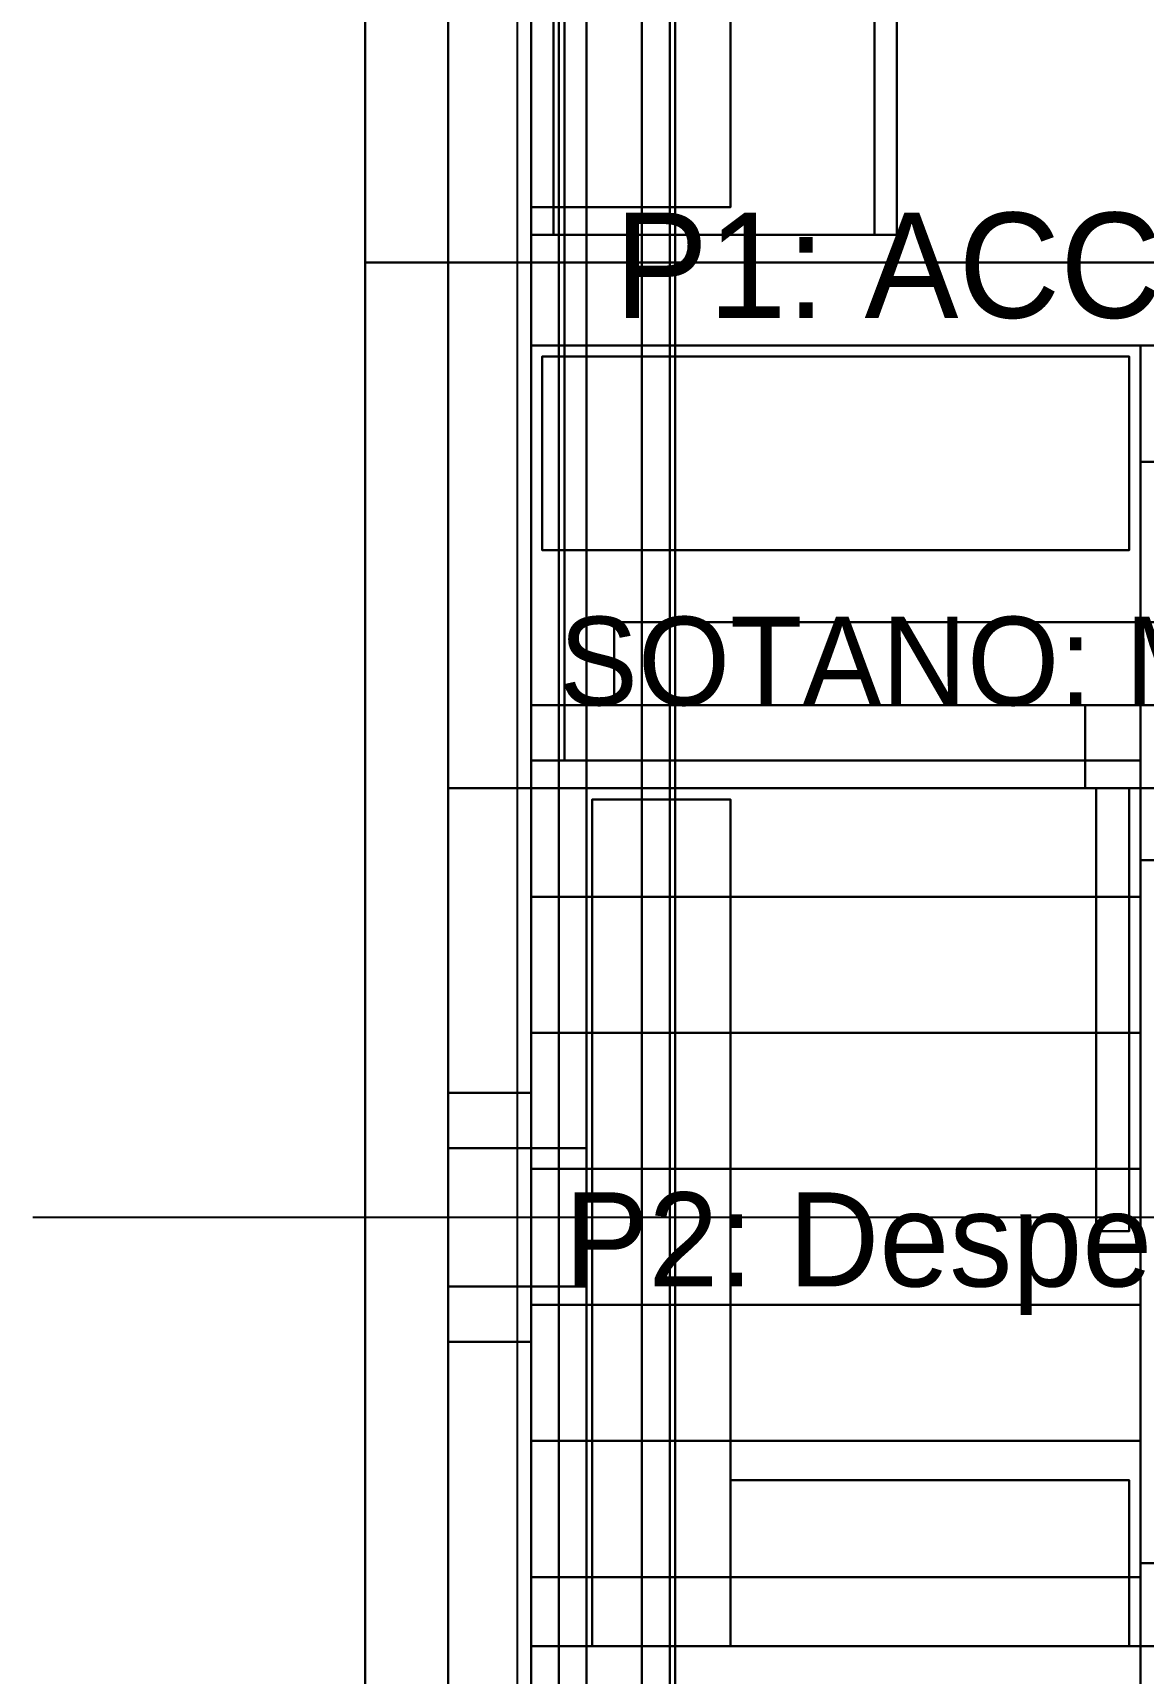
# Model space of a CAD drawing. Header units: metres. Extents: x -0.6 to 96.4, y -1.3 to 40.2.
# Drawn here: x -0.6 to 1.405, y 8.751 to 11.715 of the extents above; entities that cross this region are included whole.
import ezdxf

# ---------------------------------------------------------------- set-up
doc = ezdxf.new("R2010")
doc.units = ezdxf.units.M
for name, color, linetype in [('CANALON_OCULTO_PROPIO_3D', 8, 'CONTINUOUS'), ('CERCA_PERIMETRAL_3D', 8, 'CONTINUOUS'), ('COLUMNAS_3D', 1, 'CONTINUOUS'), ('CUBIERTA_CHALET_3D', 9, 'CONTINUOUS'), ('EJES_ESTRUCTURALES', 1, 'CONTINUOUS'), ('ESCALERA_2D', 7, 'CONTINUOUS'), ('ESCALERA_3D', 7, 'CONTINUOUS'), ('LOSA_PISO_3D', 8, 'CONTINUOUS'), ('MUROS_EXTERIORES_3D', 7, 'CONTINUOUS'), ('MUROS_INTERIORES_3D', 7, 'CONTINUOUS'), ('P2_CARPINTERIA_RUSTICA_3D', 34, 'CONTINUOUS'), ('P2_COCINA_ISLA_3D', 3, 'CONTINUOUS'), ('P2_COLUMNAS_3D', 1, 'CONTINUOUS'), ('P2_LOSA_PISO_3D', 8, 'CONTINUOUS'), ('P2_MOBILIARIO_SOCIAL_3D', 30, 'CONTINUOUS'), ('P2_MUROS_MADERA_EXT_3D', 34, 'CONTINUOUS'), ('P2_MUROS_MADERA_INT_3D', 6, 'CONTINUOUS'), ('P2_ROTULOS', 6, 'CONTINUOUS'), ('P2_TIMBER_FRAME_3D', 34, 'CONTINUOUS'), ('PB_ZOCALO_PIEDRA_3D', 8, 'CONTINUOUS'), ('ROTULOS_TEXTO', 2, 'CONTINUOUS'), ('SOTANO_COLUMNAS_3D', 1, 'CONTINUOUS'), ('SOTANO_LOSA_3D', 8, 'CONTINUOUS'), ('SOTANO_MOBILIARIO_3D', 30, 'CONTINUOUS'), ('SOTANO_MUROS_EXT_3D', 4, 'CONTINUOUS'), ('SOTANO_MUROS_INT_3D', 4, 'CONTINUOUS'), ('SOTANO_ROTULOS', 4, 'CONTINUOUS'), ('TERRENO_3D', 3, 'CONTINUOUS')]:
    doc.layers.add(name, color=color, linetype=linetype)

msp = doc.modelspace()

# ---------------------------------------------------------------- linework, layer by layer
at = {"layer": 'CANALON_OCULTO_PROPIO_3D', "color": 8}
for points in [[(0.15, 7.45, 6.28), (0.35, 7.45, 6.28), (0.35, 24.71, 6.28), (0.15, 24.71, 6.28)], [(0.15, 7.45, 6.34), (0.35, 7.45, 6.34), (0.35, 24.71, 6.34), (0.15, 24.71, 6.34)], [(0.15, 7.45, 6.28), (0.15, 24.71, 6.28), (0.15, 24.71, 6.34), (0.15, 7.45, 6.34)], [(0.3, 7.45, 5.82), (0.55, 7.45, 5.82), (0.55, 24.71, 5.82), (0.3, 24.71, 5.82)], [(0.3, 7.45, 5.88), (0.55, 7.45, 5.88), (0.55, 24.71, 5.88), (0.3, 24.71, 5.88)], [(0.3, 7.45, 5.82), (0.3, 24.71, 5.82), (0.3, 24.71, 5.88), (0.3, 7.45, 5.88)], [(0.35, 7.45, 6.28), (0.35, 24.71, 6.28), (0.35, 24.71, 6.34), (0.35, 7.45, 6.34)], [(0.5, 7.45, 5.88), (0.56, 7.45, 5.88), (0.56, 24.71, 5.88), (0.5, 24.71, 5.88)], [(0.5, 7.45, 6.02), (0.56, 7.45, 6.02), (0.56, 24.71, 6.02), (0.5, 24.71, 6.02)], [(0.5, 7.45, 5.88), (0.5, 24.71, 5.88), (0.5, 24.71, 6.02), (0.5, 7.45, 6.02)], [(0.55, 7.45, 5.82), (0.55, 24.71, 5.82), (0.55, 24.71, 5.88), (0.55, 7.45, 5.88)], [(0.56, 7.45, 5.88), (0.56, 24.71, 5.88), (0.56, 24.71, 6.02), (0.56, 7.45, 6.02)]]:
    msp.add_3dface(points, dxfattribs=at)
at = {"layer": 'CERCA_PERIMETRAL_3D', "color": 8}
for points in [[(0, 11.3), (0.15, 11.3), (0.15, 24.706), (0, 24.706)], [(0, 11.3, 2.5), (0.15, 11.3, 2.5), (0.15, 24.706, 2.5), (0, 24.706, 2.5)], [(0, 11.3), (0, 24.706), (0, 24.706, 2.5), (0, 11.3, 2.5)], [(0.15, 11.3), (0.15, 24.706), (0.15, 24.706, 2.5), (0.15, 11.3, 2.5)], [(0, 0, -2.55), (0.15, 0, -2.55), (0.15, 11.3, -2.55), (0, 11.3, -2.55)], [(0, 0, 2.5), (0.15, 0, 2.5), (0.15, 11.3, 2.5), (0, 11.3, 2.5)], [(0, 11.3, -2.55), (0.15, 11.3, -2.55), (0.15, 11.3, 2.5), (0, 11.3, 2.5)], [(0, 0, -2.55), (0, 11.3, -2.55), (0, 11.3, 2.5), (0, 0, 2.5)], [(0, 11.3), (0.15, 11.3), (0.15, 11.3, 2.5), (0, 11.3, 2.5)], [(0.15, 0, -2.55), (0.15, 11.3, -2.55), (0.15, 11.3, 2.5), (0.15, 0, 2.5)]]:
    msp.add_3dface(points, dxfattribs=at)
at = {"layer": 'COLUMNAS_3D', "color": 1}
for points in [[(0.15, 9.45), (0.4, 9.45), (0.4, 9.7), (0.15, 9.7)], [(0.15, 9.45, 2.85), (0.4, 9.45, 2.85), (0.4, 9.7, 2.85), (0.15, 9.7, 2.85)], [(0.15, 9.7), (0.4, 9.7), (0.4, 9.7, 2.85), (0.15, 9.7, 2.85)], [(0.15, 9.45), (0.15, 9.7), (0.15, 9.7, 2.85), (0.15, 9.45, 2.85)], [(0.4, 9.45), (0.4, 9.7), (0.4, 9.7, 2.85), (0.4, 9.45, 2.85)], [(0.15, 9.45), (0.4, 9.45), (0.4, 9.45, 2.85), (0.15, 9.45, 2.85)]]:
    msp.add_3dface(points, dxfattribs=at)
at = {"layer": 'CUBIERTA_CHALET_3D', "color": 9}
for points in [[(0.4, 7.45, 5.9188), (4.85, 7.45, 8.6994), (4.85, 24.71, 8.6994), (0.4, 24.71, 5.9188)], [(0.4, 7.45, 6.0988), (4.85, 7.45, 8.8794), (4.85, 24.71, 8.8794), (0.4, 24.71, 6.0988)], [(0.4, 7.45, 5.9188), (0.4, 24.71, 5.9188), (0.4, 24.71, 6.0988), (0.4, 7.45, 6.0988)]]:
    msp.add_3dface(points, dxfattribs=at)
at = {"layer": 'EJES_ESTRUCTURALES', "color": 1}
for p, q in [((0.275, 1.8), (0.275, 25.51)), ((-0.6, 9.575), (10.4, 9.575))]:
    msp.add_line(p, q, dxfattribs=at)
at = {"layer": 'ESCALERA_2D', "color": 7}
for p, q in [((0.3, 10.1542), (1.4, 10.1542)), ((0.3, 9.9083), (1.4, 9.9083)), ((0.3, 9.6625), (1.4, 9.6625)), ((0.3, 9.4167), (1.4, 9.4167)), ((0.3, 9.1708), (1.4, 9.1708)), ((0.3, 8.925), (1.4, 8.925))]:
    msp.add_line(p, q, dxfattribs=at)
at = {"layer": 'ESCALERA_3D', "color": 7}
for points in [[(0.3, 10.1542, -0.55), (1.4, 10.1542, -0.55), (1.4, 10.4, -0.55), (0.3, 10.4, -0.55)], [(0.3, 10.1542), (1.4, 10.1542), (1.4, 10.4), (0.3, 10.4)], [(0.3, 10.4, -0.55), (1.4, 10.4, -0.55), (1.4, 10.4), (0.3, 10.4)], [(0.3, 10.1542, -0.55), (0.3, 10.4, -0.55), (0.3, 10.4), (0.3, 10.1542)], [(1.4, 10.1542, -0.55), (1.4, 10.4, -0.55), (1.4, 10.4), (1.4, 10.1542)], [(0.3, 10.1542, -0.55), (1.4, 10.1542, -0.55), (1.4, 10.1542), (0.3, 10.1542)], [(0.3, 9.9083, -0.7625), (1.4, 9.9083, -0.7625), (1.4, 10.1542, -0.7625), (0.3, 10.1542, -0.7625)], [(0.3, 9.9083, -0.2125), (1.4, 9.9083, -0.2125), (1.4, 10.1542, -0.2125), (0.3, 10.1542, -0.2125)], [(0.3, 10.1542, -0.7625), (1.4, 10.1542, -0.7625), (1.4, 10.1542, -0.2125), (0.3, 10.1542, -0.2125)], [(0.3, 9.9083, -0.7625), (0.3, 10.1542, -0.7625), (0.3, 10.1542, -0.2125), (0.3, 9.9083, -0.2125)], [(1.4, 9.9083, -0.7625), (1.4, 10.1542, -0.7625), (1.4, 10.1542, -0.2125), (1.4, 9.9083, -0.2125)], [(0.3, 9.9083, -0.7625), (1.4, 9.9083, -0.7625), (1.4, 9.9083, -0.2125), (0.3, 9.9083, -0.2125)], [(0.3, 9.6625, -0.975), (1.4, 9.6625, -0.975), (1.4, 9.9083, -0.975), (0.3, 9.9083, -0.975)], [(0.3, 9.6625, -0.425), (1.4, 9.6625, -0.425), (1.4, 9.9083, -0.425), (0.3, 9.9083, -0.425)], [(0.3, 9.9083, -0.975), (1.4, 9.9083, -0.975), (1.4, 9.9083, -0.425), (0.3, 9.9083, -0.425)], [(0.3, 9.6625, -0.975), (0.3, 9.9083, -0.975), (0.3, 9.9083, -0.425), (0.3, 9.6625, -0.425)], [(1.4, 9.6625, -0.975), (1.4, 9.9083, -0.975), (1.4, 9.9083, -0.425), (1.4, 9.6625, -0.425)], [(0.3, 9.6625, -0.975), (1.4, 9.6625, -0.975), (1.4, 9.6625, -0.425), (0.3, 9.6625, -0.425)], [(0.3, 9.4167, -1.1875), (1.4, 9.4167, -1.1875), (1.4, 9.6625, -1.1875), (0.3, 9.6625, -1.1875)], [(0.3, 9.4167, -0.6375), (1.4, 9.4167, -0.6375), (1.4, 9.6625, -0.6375), (0.3, 9.6625, -0.6375)], [(0.3, 9.6625, -1.1875), (1.4, 9.6625, -1.1875), (1.4, 9.6625, -0.6375), (0.3, 9.6625, -0.6375)], [(0.3, 9.4167, -1.1875), (0.3, 9.6625, -1.1875), (0.3, 9.6625, -0.6375), (0.3, 9.4167, -0.6375)], [(1.4, 9.4167, -1.1875), (1.4, 9.6625, -1.1875), (1.4, 9.6625, -0.6375), (1.4, 9.4167, -0.6375)], [(0.3, 9.4167, -1.1875), (1.4, 9.4167, -1.1875), (1.4, 9.4167, -0.6375), (0.3, 9.4167, -0.6375)], [(0.3, 9.1708, -1.4), (1.4, 9.1708, -1.4), (1.4, 9.4167, -1.4), (0.3, 9.4167, -1.4)], [(0.3, 9.1708, -0.85), (1.4, 9.1708, -0.85), (1.4, 9.4167, -0.85), (0.3, 9.4167, -0.85)], [(0.3, 9.4167, -1.4), (1.4, 9.4167, -1.4), (1.4, 9.4167, -0.85), (0.3, 9.4167, -0.85)], [(0.3, 9.1708, -1.4), (0.3, 9.4167, -1.4), (0.3, 9.4167, -0.85), (0.3, 9.1708, -0.85)], [(1.4, 9.1708, -1.4), (1.4, 9.4167, -1.4), (1.4, 9.4167, -0.85), (1.4, 9.1708, -0.85)], [(0.3, 9.1708, -1.4), (1.4, 9.1708, -1.4), (1.4, 9.1708, -0.85), (0.3, 9.1708, -0.85)], [(0.3, 8.925, -1.6125), (1.4, 8.925, -1.6125), (1.4, 9.1708, -1.6125), (0.3, 9.1708, -1.6125)], [(0.3, 8.925, -1.0625), (1.4, 8.925, -1.0625), (1.4, 9.1708, -1.0625), (0.3, 9.1708, -1.0625)], [(0.3, 9.1708, -1.6125), (1.4, 9.1708, -1.6125), (1.4, 9.1708, -1.0625), (0.3, 9.1708, -1.0625)], [(0.3, 8.925, -1.6125), (0.3, 9.1708, -1.6125), (0.3, 9.1708, -1.0625), (0.3, 8.925, -1.0625)], [(1.4, 8.925, -1.6125), (1.4, 9.1708, -1.6125), (1.4, 9.1708, -1.0625), (1.4, 8.925, -1.0625)], [(0.3, 8.925, -1.6125), (1.4, 8.925, -1.6125), (1.4, 8.925, -1.0625), (0.3, 8.925, -1.0625)], [(0.3, 8.6792, -2.55), (1.4, 8.6792, -2.55), (1.4, 8.925, -2.55), (0.3, 8.925, -2.55)], [(0.3, 8.6792, -1.275), (1.4, 8.6792, -1.275), (1.4, 8.925, -1.275), (0.3, 8.925, -1.275)], [(0.3, 8.925, -2.55), (1.4, 8.925, -2.55), (1.4, 8.925, -1.275), (0.3, 8.925, -1.275)], [(0.3, 8.6792, -2.55), (0.3, 8.925, -2.55), (0.3, 8.925, -1.275), (0.3, 8.6792, -1.275)], [(1.4, 8.6792, -2.55), (1.4, 8.925, -2.55), (1.4, 8.925, -1.275), (1.4, 8.6792, -1.275)]]:
    msp.add_3dface(points, dxfattribs=at)
at = {"layer": 'LOSA_PISO_3D', "color": 8}
for points in [[(0.15, 10.35, -0.15), (9.15, 10.35, -0.15), (9.15, 24.71, -0.15), (0.15, 24.71, -0.15)], [(0.15, 10.35), (9.15, 10.35), (9.15, 24.71), (0.15, 24.71)], [(0.15, 10.35, -0.15), (0.15, 24.71, -0.15), (0.15, 24.71), (0.15, 10.35)], [(0.15, 7.4, -0.15), (0.3, 7.4, -0.15), (0.3, 10.35, -0.15), (0.15, 10.35, -0.15)], [(0.15, 7.4), (0.3, 7.4), (0.3, 10.35), (0.15, 10.35)], [(0.15, 10.35, -0.15), (0.3, 10.35, -0.15), (0.3, 10.35), (0.15, 10.35)], [(0.15, 7.4, -0.15), (0.15, 10.35, -0.15), (0.15, 10.35), (0.15, 7.4)], [(0.15, 10.35, -0.15), (9.15, 10.35, -0.15), (9.15, 10.35), (0.15, 10.35)], [(0.3, 7.4, -0.15), (0.3, 10.35, -0.15), (0.3, 10.35), (0.3, 7.4)], [(1.4, 7.4, -0.15), (9.15, 7.4, -0.15), (9.15, 10.35, -0.15), (1.4, 10.35, -0.15)], [(1.4, 7.4), (9.15, 7.4), (9.15, 10.35), (1.4, 10.35)], [(1.4, 10.35, -0.15), (9.15, 10.35, -0.15), (9.15, 10.35), (1.4, 10.35)], [(1.4, 7.4, -0.15), (1.4, 10.35, -0.15), (1.4, 10.35), (1.4, 7.4)]]:
    msp.add_3dface(points, dxfattribs=at)
at = {"layer": 'MUROS_EXTERIORES_3D', "color": 7}
for points in [[(0.15, 3), (0.3, 3), (0.3, 24.71), (0.15, 24.71)], [(0.15, 3, 2.85), (0.3, 3, 2.85), (0.3, 24.71, 2.85), (0.15, 24.71, 2.85)], [(0.15, 3), (0.15, 24.71), (0.15, 24.71, 2.85), (0.15, 3, 2.85)], [(0.3, 3), (0.3, 24.71), (0.3, 24.71, 2.85), (0.3, 3, 2.85)]]:
    msp.add_3dface(points, dxfattribs=at)
at = {"layer": 'MUROS_INTERIORES_3D', "color": 7}
for points in [[(1.4, 7.4), (1.55, 7.4), (1.55, 10.35), (1.4, 10.35)], [(1.4, 7.4, 2.85), (1.55, 7.4, 2.85), (1.55, 10.35, 2.85), (1.4, 10.35, 2.85)], [(1.4, 10.35), (1.55, 10.35), (1.55, 10.35, 2.85), (1.4, 10.35, 2.85)], [(1.4, 7.4), (1.4, 10.35), (1.4, 10.35, 2.85), (1.4, 7.4, 2.85)], [(1.4, 8.8), (2.75, 8.8), (2.75, 8.95), (1.4, 8.95)], [(1.4, 8.8, 1.07), (2.75, 8.8, 1.07), (2.75, 8.95, 1.07), (1.4, 8.95, 1.07)], [(1.4, 8.95), (2.75, 8.95), (2.75, 8.95, 1.07), (1.4, 8.95, 1.07)], [(1.4, 8.8), (1.4, 8.95), (1.4, 8.95, 1.07), (1.4, 8.8, 1.07)], [(1.4, 8.8), (2.75, 8.8), (2.75, 8.8, 1.07), (1.4, 8.8, 1.07)]]:
    msp.add_3dface(points, dxfattribs=at)
at = {"layer": 'P2_CARPINTERIA_RUSTICA_3D', "color": 30}
for points in [[(1.32, 9.55, 3.02), (1.38, 9.55, 3.02), (1.38, 10.35, 3.02), (1.32, 10.35, 3.02)], [(1.32, 9.55, 5.1), (1.38, 9.55, 5.1), (1.38, 10.35, 5.1), (1.32, 10.35, 5.1)], [(1.32, 10.35, 3.02), (1.38, 10.35, 3.02), (1.38, 10.35, 5.1), (1.32, 10.35, 5.1)], [(1.32, 9.55, 3.02), (1.32, 10.35, 3.02), (1.32, 10.35, 5.1), (1.32, 9.55, 5.1)], [(1.38, 9.55, 3.02), (1.38, 10.35, 3.02), (1.38, 10.35, 5.1), (1.38, 9.55, 5.1)], [(1.32, 9.55, 3.02), (1.38, 9.55, 3.02), (1.38, 9.55, 5.1), (1.32, 9.55, 5.1)]]:
    msp.add_3dface(points, dxfattribs=at)
at = {"layer": 'P2_COCINA_ISLA_3D', "color": 34}
for points in [[(0.3, 11.35, 3), (0.92, 11.35, 3), (0.92, 16.2, 3), (0.3, 16.2, 3)], [(0.3, 11.35, 3.85), (0.92, 11.35, 3.85), (0.92, 16.2, 3.85), (0.3, 16.2, 3.85)], [(0.3, 11.35, 3), (0.3, 16.2, 3), (0.3, 16.2, 3.85), (0.3, 11.35, 3.85)], [(0.92, 11.35, 3), (0.92, 16.2, 3), (0.92, 16.2, 3.85), (0.92, 11.35, 3.85)], [(0.3, 11.4, 4.48), (0.66, 11.4, 4.48), (0.66, 13.8, 4.48), (0.3, 13.8, 4.48)], [(0.3, 11.4, 5.3), (0.66, 11.4, 5.3), (0.66, 13.8, 5.3), (0.3, 13.8, 5.3)], [(0.3, 11.4, 4.48), (0.3, 13.8, 4.48), (0.3, 13.8, 5.3), (0.3, 11.4, 5.3)], [(0.66, 11.4, 4.48), (0.66, 13.8, 4.48), (0.66, 13.8, 5.3), (0.66, 11.4, 5.3)], [(0.3, 11.4, 4.48), (0.66, 11.4, 4.48), (0.66, 11.4, 5.3), (0.3, 11.4, 5.3)], [(0.3, 11.35, 3), (0.92, 11.35, 3), (0.92, 11.35, 3.85), (0.3, 11.35, 3.85)]]:
    msp.add_3dface(points, dxfattribs=at)
at = {"layer": 'P2_COCINA_ISLA_3D', "color": 8}
for points in [[(0.3, 11.35, 3.85), (0.96, 11.35, 3.85), (0.96, 16.2, 3.85), (0.3, 16.2, 3.85)], [(0.3, 11.35, 3.91), (0.96, 11.35, 3.91), (0.96, 16.2, 3.91), (0.3, 16.2, 3.91)], [(0.3, 11.35, 3.85), (0.3, 16.2, 3.85), (0.3, 16.2, 3.91), (0.3, 11.35, 3.91)], [(0.96, 11.35, 3.85), (0.96, 16.2, 3.85), (0.96, 16.2, 3.91), (0.96, 11.35, 3.91)], [(0.3, 11.35, 3.85), (0.96, 11.35, 3.85), (0.96, 11.35, 3.91), (0.3, 11.35, 3.91)]]:
    msp.add_3dface(points, dxfattribs=at)
at = {"layer": 'P2_COLUMNAS_3D', "color": 1}
for points in [[(0.15, 9.45, 3), (0.4, 9.45, 3), (0.4, 9.7, 3), (0.15, 9.7, 3)], [(0.15, 9.45, 5.85), (0.4, 9.45, 5.85), (0.4, 9.7, 5.85), (0.15, 9.7, 5.85)], [(0.15, 9.7, 3), (0.4, 9.7, 3), (0.4, 9.7, 5.85), (0.15, 9.7, 5.85)], [(0.15, 9.45, 3), (0.15, 9.7, 3), (0.15, 9.7, 5.85), (0.15, 9.45, 5.85)], [(0.4, 9.45, 3), (0.4, 9.7, 3), (0.4, 9.7, 5.85), (0.4, 9.45, 5.85)], [(0.15, 9.45, 3), (0.4, 9.45, 3), (0.4, 9.45, 5.85), (0.15, 9.45, 5.85)]]:
    msp.add_3dface(points, dxfattribs=at)
at = {"layer": 'P2_LOSA_PISO_3D', "color": 8}
for points in [[(0.15, 10.35, 2.85), (9.15, 10.35, 2.85), (9.15, 24.71, 2.85), (0.15, 24.71, 2.85)], [(0.15, 10.35, 3), (9.15, 10.35, 3), (9.15, 24.71, 3), (0.15, 24.71, 3)], [(0.15, 10.35, 2.85), (0.15, 24.71, 2.85), (0.15, 24.71, 3), (0.15, 10.35, 3)], [(0.15, 7.4, 2.85), (1.55, 7.4, 2.85), (1.55, 10.35, 2.85), (0.15, 10.35, 2.85)], [(0.15, 7.4, 3), (1.55, 7.4, 3), (1.55, 10.35, 3), (0.15, 10.35, 3)], [(0.15, 10.35, 2.85), (1.55, 10.35, 2.85), (1.55, 10.35, 3), (0.15, 10.35, 3)], [(0.15, 7.4, 2.85), (0.15, 10.35, 2.85), (0.15, 10.35, 3), (0.15, 7.4, 3)], [(0.15, 10.35, 2.85), (9.15, 10.35, 2.85), (9.15, 10.35, 3), (0.15, 10.35, 3)]]:
    msp.add_3dface(points, dxfattribs=at)
at = {"layer": 'P2_MOBILIARIO_SOCIAL_3D', "color": 8}
for points in [[(0.3, 11.35, 3.91), (0.34, 11.35, 3.91), (0.34, 16.2, 3.91), (0.3, 16.2, 3.91)], [(0.3, 11.35, 4.48), (0.34, 11.35, 4.48), (0.34, 16.2, 4.48), (0.3, 16.2, 4.48)], [(0.3, 11.35, 3.91), (0.3, 16.2, 3.91), (0.3, 16.2, 4.48), (0.3, 11.35, 4.48)], [(0.34, 11.35, 3.91), (0.34, 16.2, 3.91), (0.34, 16.2, 4.48), (0.34, 11.35, 4.48)], [(0.3, 11.35, 3.91), (0.34, 11.35, 3.91), (0.34, 11.35, 4.48), (0.3, 11.35, 4.48)]]:
    msp.add_3dface(points, dxfattribs=at)
at = {"layer": 'P2_MUROS_MADERA_EXT_3D', "color": 34}
for points in [[(0.15, 7.45, 3), (0.3, 7.45, 3), (0.3, 24.71, 3), (0.15, 24.71, 3)], [(0.15, 7.45, 6.28), (0.3, 7.45, 6.28), (0.3, 24.71, 6.28), (0.15, 24.71, 6.28)], [(0.15, 7.45, 3), (0.15, 24.71, 3), (0.15, 24.71, 6.28), (0.15, 7.45, 6.28)], [(0.3, 7.45, 3), (0.3, 24.71, 3), (0.3, 24.71, 6.28), (0.3, 7.45, 6.28)]]:
    msp.add_3dface(points, dxfattribs=at)
at = {"layer": 'P2_MUROS_MADERA_INT_3D', "color": 6}
for points in [[(0.3, 10.35, 3), (0.5, 10.35, 3), (0.5, 10.5, 3), (0.3, 10.5, 3)], [(0.3, 10.35, 5.85), (0.5, 10.35, 5.85), (0.5, 10.5, 5.85), (0.3, 10.5, 5.85)], [(0.3, 10.5, 3), (0.5, 10.5, 3), (0.5, 10.5, 5.85), (0.3, 10.5, 5.85)], [(0.3, 10.35, 3), (0.3, 10.5, 3), (0.3, 10.5, 5.85), (0.3, 10.35, 5.85)], [(0.5, 10.35, 3), (0.5, 10.5, 3), (0.5, 10.5, 5.85), (0.5, 10.35, 5.85)], [(0.5, 10.35, 5.1), (1.3, 10.35, 5.1), (1.3, 10.5, 5.1), (0.5, 10.5, 5.1)], [(0.5, 10.35, 5.85), (1.3, 10.35, 5.85), (1.3, 10.5, 5.85), (0.5, 10.5, 5.85)], [(0.5, 10.5, 5.1), (1.3, 10.5, 5.1), (1.3, 10.5, 5.85), (0.5, 10.5, 5.85)], [(0.5, 10.35, 5.1), (0.5, 10.5, 5.1), (0.5, 10.5, 5.85), (0.5, 10.35, 5.85)], [(1.3, 10.35, 5.1), (1.3, 10.5, 5.1), (1.3, 10.5, 5.85), (1.3, 10.35, 5.85)], [(1.3, 10.35, 3), (2.75, 10.35, 3), (2.75, 10.5, 3), (1.3, 10.5, 3)], [(1.3, 10.35, 5.85), (2.75, 10.35, 5.85), (2.75, 10.5, 5.85), (1.3, 10.5, 5.85)], [(1.3, 10.5, 3), (2.75, 10.5, 3), (2.75, 10.5, 5.85), (1.3, 10.5, 5.85)], [(1.3, 10.35, 3), (1.3, 10.5, 3), (1.3, 10.5, 5.85), (1.3, 10.35, 5.85)], [(0.3, 10.35, 3), (0.5, 10.35, 3), (0.5, 10.35, 5.85), (0.3, 10.35, 5.85)], [(0.5, 10.35, 5.1), (1.3, 10.35, 5.1), (1.3, 10.35, 5.85), (0.5, 10.35, 5.85)], [(1.3, 10.35, 3), (2.75, 10.35, 3), (2.75, 10.35, 5.85), (1.3, 10.35, 5.85)], [(1.4, 7.4, 3), (1.55, 7.4, 3), (1.55, 10.35, 3), (1.4, 10.35, 3)], [(1.4, 7.4, 5.85), (1.55, 7.4, 5.85), (1.55, 10.35, 5.85), (1.4, 10.35, 5.85)], [(1.4, 10.35, 3), (1.55, 10.35, 3), (1.55, 10.35, 5.85), (1.4, 10.35, 5.85)], [(1.4, 7.4, 3), (1.4, 10.35, 3), (1.4, 10.35, 5.85), (1.4, 7.4, 5.85)], [(0.3, 8.65, 3), (1.4, 8.65, 3), (1.4, 8.8, 3), (0.3, 8.8, 3)], [(0.3, 8.65, 5.85), (1.4, 8.65, 5.85), (1.4, 8.8, 5.85), (0.3, 8.8, 5.85)], [(0.3, 8.8, 3), (1.4, 8.8, 3), (1.4, 8.8, 5.85), (0.3, 8.8, 5.85)], [(0.3, 8.65, 3), (0.3, 8.8, 3), (0.3, 8.8, 5.85), (0.3, 8.65, 5.85)], [(1.4, 8.65, 3), (1.4, 8.8, 3), (1.4, 8.8, 5.85), (1.4, 8.65, 5.85)]]:
    msp.add_3dface(points, dxfattribs=at)
at = {"layer": 'P2_TIMBER_FRAME_3D', "color": 34}
for points in [[(0.45, 10.5, 5.67), (9.15, 10.5, 5.67), (9.15, 10.65, 5.67), (0.45, 10.65, 5.67)], [(0.45, 10.5, 5.85), (9.15, 10.5, 5.85), (9.15, 10.65, 5.85), (0.45, 10.65, 5.85)], [(0.45, 10.65, 5.67), (9.15, 10.65, 5.67), (9.15, 10.65, 5.85), (0.45, 10.65, 5.85)], [(0.45, 10.5, 5.67), (0.45, 10.65, 5.67), (0.45, 10.65, 5.85), (0.45, 10.5, 5.85)], [(0.45, 10.5, 5.67), (9.15, 10.5, 5.67), (9.15, 10.5, 5.85), (0.45, 10.5, 5.85)], [(0.41, 8.8, 3.6), (0.66, 8.8, 3.6), (0.66, 10.33, 3.6), (0.41, 10.33, 3.6)], [(0.41, 8.8, 3.64), (0.66, 8.8, 3.64), (0.66, 10.33, 3.64), (0.41, 10.33, 3.64)], [(0.41, 10.33, 3.6), (0.66, 10.33, 3.6), (0.66, 10.33, 3.64), (0.41, 10.33, 3.64)], [(0.41, 8.8, 3.6), (0.41, 10.33, 3.6), (0.41, 10.33, 3.64), (0.41, 8.8, 3.64)], [(0.41, 8.8, 4.1), (0.66, 8.8, 4.1), (0.66, 10.33, 4.1), (0.41, 10.33, 4.1)], [(0.41, 8.8, 4.14), (0.66, 8.8, 4.14), (0.66, 10.33, 4.14), (0.41, 10.33, 4.14)], [(0.41, 10.33, 4.1), (0.66, 10.33, 4.1), (0.66, 10.33, 4.14), (0.41, 10.33, 4.14)], [(0.41, 8.8, 4.1), (0.41, 10.33, 4.1), (0.41, 10.33, 4.14), (0.41, 8.8, 4.14)], [(0.41, 8.8, 4.6), (0.66, 8.8, 4.6), (0.66, 10.33, 4.6), (0.41, 10.33, 4.6)], [(0.41, 8.8, 4.64), (0.66, 8.8, 4.64), (0.66, 10.33, 4.64), (0.41, 10.33, 4.64)], [(0.41, 10.33, 4.6), (0.66, 10.33, 4.6), (0.66, 10.33, 4.64), (0.41, 10.33, 4.64)], [(0.41, 8.8, 4.6), (0.41, 10.33, 4.6), (0.41, 10.33, 4.64), (0.41, 8.8, 4.64)], [(0.41, 8.8, 5.1), (0.66, 8.8, 5.1), (0.66, 10.33, 5.1), (0.41, 10.33, 5.1)], [(0.41, 8.8, 5.14), (0.66, 8.8, 5.14), (0.66, 10.33, 5.14), (0.41, 10.33, 5.14)], [(0.41, 10.33, 5.1), (0.66, 10.33, 5.1), (0.66, 10.33, 5.14), (0.41, 10.33, 5.14)], [(0.41, 8.8, 5.1), (0.41, 10.33, 5.1), (0.41, 10.33, 5.14), (0.41, 8.8, 5.14)], [(0.66, 8.8, 3.6), (0.66, 10.33, 3.6), (0.66, 10.33, 3.64), (0.66, 8.8, 3.64)], [(0.66, 8.8, 4.1), (0.66, 10.33, 4.1), (0.66, 10.33, 4.14), (0.66, 8.8, 4.14)], [(0.66, 8.8, 4.6), (0.66, 10.33, 4.6), (0.66, 10.33, 4.64), (0.66, 8.8, 4.64)], [(0.66, 8.8, 5.1), (0.66, 10.33, 5.1), (0.66, 10.33, 5.14), (0.66, 8.8, 5.14)], [(0.66, 8.8, 3.6), (1.38, 8.8, 3.6), (1.38, 9.1, 3.6), (0.66, 9.1, 3.6)], [(0.66, 8.8, 3.64), (1.38, 8.8, 3.64), (1.38, 9.1, 3.64), (0.66, 9.1, 3.64)], [(0.66, 9.1, 3.6), (1.38, 9.1, 3.6), (1.38, 9.1, 3.64), (0.66, 9.1, 3.64)], [(0.66, 8.8, 3.6), (0.66, 9.1, 3.6), (0.66, 9.1, 3.64), (0.66, 8.8, 3.64)], [(0.66, 8.8, 4.1), (1.38, 8.8, 4.1), (1.38, 9.1, 4.1), (0.66, 9.1, 4.1)], [(0.66, 8.8, 4.14), (1.38, 8.8, 4.14), (1.38, 9.1, 4.14), (0.66, 9.1, 4.14)], [(0.66, 9.1, 4.1), (1.38, 9.1, 4.1), (1.38, 9.1, 4.14), (0.66, 9.1, 4.14)], [(0.66, 8.8, 4.1), (0.66, 9.1, 4.1), (0.66, 9.1, 4.14), (0.66, 8.8, 4.14)], [(0.66, 8.8, 4.6), (1.38, 8.8, 4.6), (1.38, 9.1, 4.6), (0.66, 9.1, 4.6)], [(0.66, 8.8, 4.64), (1.38, 8.8, 4.64), (1.38, 9.1, 4.64), (0.66, 9.1, 4.64)], [(0.66, 9.1, 4.6), (1.38, 9.1, 4.6), (1.38, 9.1, 4.64), (0.66, 9.1, 4.64)], [(0.66, 8.8, 4.6), (0.66, 9.1, 4.6), (0.66, 9.1, 4.64), (0.66, 8.8, 4.64)], [(0.66, 8.8, 5.1), (1.38, 8.8, 5.1), (1.38, 9.1, 5.1), (0.66, 9.1, 5.1)], [(0.66, 8.8, 5.14), (1.38, 8.8, 5.14), (1.38, 9.1, 5.14), (0.66, 9.1, 5.14)], [(0.66, 9.1, 5.1), (1.38, 9.1, 5.1), (1.38, 9.1, 5.14), (0.66, 9.1, 5.14)], [(0.66, 8.8, 5.1), (0.66, 9.1, 5.1), (0.66, 9.1, 5.14), (0.66, 8.8, 5.14)], [(1.38, 8.8, 3.6), (1.38, 9.1, 3.6), (1.38, 9.1, 3.64), (1.38, 8.8, 3.64)], [(1.38, 8.8, 4.1), (1.38, 9.1, 4.1), (1.38, 9.1, 4.14), (1.38, 8.8, 4.14)], [(1.38, 8.8, 4.6), (1.38, 9.1, 4.6), (1.38, 9.1, 4.64), (1.38, 8.8, 4.64)], [(1.38, 8.8, 5.1), (1.38, 9.1, 5.1), (1.38, 9.1, 5.14), (1.38, 8.8, 5.14)], [(0.41, 8.8, 3.6), (0.66, 8.8, 3.6), (0.66, 8.8, 3.64), (0.41, 8.8, 3.64)], [(0.41, 8.8, 4.1), (0.66, 8.8, 4.1), (0.66, 8.8, 4.14), (0.41, 8.8, 4.14)], [(0.41, 8.8, 4.6), (0.66, 8.8, 4.6), (0.66, 8.8, 4.64), (0.41, 8.8, 4.64)], [(0.41, 8.8, 5.1), (0.66, 8.8, 5.1), (0.66, 8.8, 5.14), (0.41, 8.8, 5.14)], [(0.66, 8.8, 3.6), (1.38, 8.8, 3.6), (1.38, 8.8, 3.64), (0.66, 8.8, 3.64)], [(0.66, 8.8, 4.1), (1.38, 8.8, 4.1), (1.38, 8.8, 4.14), (0.66, 8.8, 4.14)], [(0.66, 8.8, 4.6), (1.38, 8.8, 4.6), (1.38, 8.8, 4.64), (0.66, 8.8, 4.64)], [(0.66, 8.8, 5.1), (1.38, 8.8, 5.1), (1.38, 8.8, 5.14), (0.66, 8.8, 5.14)]]:
    msp.add_3dface(points, dxfattribs=at)
at = {"layer": 'PB_ZOCALO_PIEDRA_3D', "color": 8}
for points in [[(0.3, 10.4), (0.36, 10.4), (0.36, 24.56), (0.3, 24.56)], [(0.3, 10.4, 1.05), (0.36, 10.4, 1.05), (0.36, 24.56, 1.05), (0.3, 24.56, 1.05)], [(0.3, 10.4), (0.3, 24.56), (0.3, 24.56, 1.05), (0.3, 10.4, 1.05)], [(0.36, 10.4), (0.36, 24.56), (0.36, 24.56, 1.05), (0.36, 10.4, 1.05)], [(0.3, 10.4), (0.36, 10.4), (0.36, 10.4, 1.05), (0.3, 10.4, 1.05)]]:
    msp.add_3dface(points, dxfattribs=at)
at = {"layer": 'SOTANO_COLUMNAS_3D', "color": 1}
for points in [[(0.15, 9.35, -2.55), (0.3, 9.35, -2.55), (0.3, 9.8, -2.55), (0.15, 9.8, -2.55)], [(0.15, 9.35, -0.15), (0.3, 9.35, -0.15), (0.3, 9.8, -0.15), (0.15, 9.8, -0.15)], [(0.15, 9.8, -2.55), (0.3, 9.8, -2.55), (0.3, 9.8, -0.15), (0.15, 9.8, -0.15)], [(0.15, 9.35, -2.55), (0.15, 9.8, -2.55), (0.15, 9.8, -0.15), (0.15, 9.35, -0.15)], [(0.3, 9.35, -2.55), (0.3, 9.8, -2.55), (0.3, 9.8, -0.15), (0.3, 9.35, -0.15)], [(0.15, 9.35, -2.55), (0.3, 9.35, -2.55), (0.3, 9.35, -0.15), (0.15, 9.35, -0.15)]]:
    msp.add_3dface(points, dxfattribs=at)
at = {"layer": 'SOTANO_LOSA_3D', "color": 8}
for points in [[(0.15, 3, -2.7), (9.15, 3, -2.7), (9.15, 11.3, -2.7), (0.15, 11.3, -2.7)], [(0.15, 3, -2.55), (9.15, 3, -2.55), (9.15, 11.3, -2.55), (0.15, 11.3, -2.55)], [(0.15, 11.3, -2.7), (9.15, 11.3, -2.7), (9.15, 11.3, -2.55), (0.15, 11.3, -2.55)], [(0.15, 3, -2.7), (0.15, 11.3, -2.7), (0.15, 11.3, -2.55), (0.15, 3, -2.55)]]:
    msp.add_3dface(points, dxfattribs=at)
at = {"layer": 'SOTANO_MOBILIARIO_3D', "color": 34}
for points in [[(0.32, 10.78, -2.1), (1.38, 10.78, -2.1), (1.38, 11.13, -2.1), (0.32, 11.13, -2.1)], [(0.32, 10.78, -2.06), (1.38, 10.78, -2.06), (1.38, 11.13, -2.06), (0.32, 11.13, -2.06)], [(0.32, 11.13, -2.1), (1.38, 11.13, -2.1), (1.38, 11.13, -2.06), (0.32, 11.13, -2.06)], [(0.32, 10.78, -2.1), (0.32, 11.13, -2.1), (0.32, 11.13, -2.06), (0.32, 10.78, -2.06)], [(0.32, 10.78, -1.6), (1.38, 10.78, -1.6), (1.38, 11.13, -1.6), (0.32, 11.13, -1.6)], [(0.32, 10.78, -1.56), (1.38, 10.78, -1.56), (1.38, 11.13, -1.56), (0.32, 11.13, -1.56)], [(0.32, 11.13, -1.6), (1.38, 11.13, -1.6), (1.38, 11.13, -1.56), (0.32, 11.13, -1.56)], [(0.32, 10.78, -1.6), (0.32, 11.13, -1.6), (0.32, 11.13, -1.56), (0.32, 10.78, -1.56)], [(0.32, 10.78, -1.1), (1.38, 10.78, -1.1), (1.38, 11.13, -1.1), (0.32, 11.13, -1.1)], [(0.32, 10.78, -1.06), (1.38, 10.78, -1.06), (1.38, 11.13, -1.06), (0.32, 11.13, -1.06)], [(0.32, 11.13, -1.1), (1.38, 11.13, -1.1), (1.38, 11.13, -1.06), (0.32, 11.13, -1.06)], [(0.32, 10.78, -1.1), (0.32, 11.13, -1.1), (0.32, 11.13, -1.06), (0.32, 10.78, -1.06)], [(0.32, 10.78, -0.65), (1.38, 10.78, -0.65), (1.38, 11.13, -0.65), (0.32, 11.13, -0.65)], [(0.32, 10.78, -0.61), (1.38, 10.78, -0.61), (1.38, 11.13, -0.61), (0.32, 11.13, -0.61)], [(0.32, 11.13, -0.65), (1.38, 11.13, -0.65), (1.38, 11.13, -0.61), (0.32, 11.13, -0.61)], [(0.32, 10.78, -0.65), (0.32, 11.13, -0.65), (0.32, 11.13, -0.61), (0.32, 10.78, -0.61)], [(1.38, 10.78, -2.1), (1.38, 11.13, -2.1), (1.38, 11.13, -2.06), (1.38, 10.78, -2.06)], [(1.38, 10.78, -1.6), (1.38, 11.13, -1.6), (1.38, 11.13, -1.56), (1.38, 10.78, -1.56)], [(1.38, 10.78, -1.1), (1.38, 11.13, -1.1), (1.38, 11.13, -1.06), (1.38, 10.78, -1.06)], [(1.38, 10.78, -0.65), (1.38, 11.13, -0.65), (1.38, 11.13, -0.61), (1.38, 10.78, -0.61)], [(0.32, 10.78, -2.1), (1.38, 10.78, -2.1), (1.38, 10.78, -2.06), (0.32, 10.78, -2.06)], [(0.32, 10.78, -1.6), (1.38, 10.78, -1.6), (1.38, 10.78, -1.56), (0.32, 10.78, -1.56)], [(0.32, 10.78, -1.1), (1.38, 10.78, -1.1), (1.38, 10.78, -1.06), (0.32, 10.78, -1.06)], [(0.32, 10.78, -0.65), (1.38, 10.78, -0.65), (1.38, 10.78, -0.61), (0.32, 10.78, -0.61)]]:
    msp.add_3dface(points, dxfattribs=at)
at = {"layer": 'SOTANO_MUROS_EXT_3D', "color": 4}
for points in [[(0.15, 3, -2.55), (0.3, 3, -2.55), (0.3, 11.3, -2.55), (0.15, 11.3, -2.55)], [(0.15, 3, -0.15), (0.3, 3, -0.15), (0.3, 11.3, -0.15), (0.15, 11.3, -0.15)], [(0.15, 11.3, -2.55), (0.3, 11.3, -2.55), (0.3, 11.3, -0.15), (0.15, 11.3, -0.15)], [(0.15, 3, -2.55), (0.15, 11.3, -2.55), (0.15, 11.3, -0.15), (0.15, 3, -0.15)], [(0.3, 3, -2.55), (0.3, 11.3, -2.55), (0.3, 11.3, -0.15), (0.3, 3, -0.15)], [(0.3, 11.15, -2.55), (9.15, 11.15, -2.55), (9.15, 11.3, -2.55), (0.3, 11.3, -2.55)], [(0.3, 11.15, -0.15), (9.15, 11.15, -0.15), (9.15, 11.3, -0.15), (0.3, 11.3, -0.15)], [(0.3, 11.3, -2.55), (9.15, 11.3, -2.55), (9.15, 11.3, -0.15), (0.3, 11.3, -0.15)], [(0.3, 11.15, -2.55), (0.3, 11.3, -2.55), (0.3, 11.3, -0.15), (0.3, 11.15, -0.15)], [(0.3, 11.15, -2.55), (9.15, 11.15, -2.55), (9.15, 11.15, -0.15), (0.3, 11.15, -0.15)]]:
    msp.add_3dface(points, dxfattribs=at)
at = {"layer": 'SOTANO_MUROS_INT_3D', "color": 4}
for points in [[(1.4, 10.94, -2.55), (1.55, 10.94, -2.55), (1.55, 11.15, -2.55), (1.4, 11.15, -2.55)], [(1.4, 10.94, -0.15), (1.55, 10.94, -0.15), (1.55, 11.15, -0.15), (1.4, 11.15, -0.15)], [(1.4, 11.15, -2.55), (1.55, 11.15, -2.55), (1.55, 11.15, -0.15), (1.4, 11.15, -0.15)], [(1.4, 10.94, -2.55), (1.4, 11.15, -2.55), (1.4, 11.15, -0.15), (1.4, 10.94, -0.15)], [(1.4, 10.22, -0.63), (1.55, 10.22, -0.63), (1.55, 10.94, -0.63), (1.4, 10.94, -0.63)], [(1.4, 10.22, -0.15), (1.55, 10.22, -0.15), (1.55, 10.94, -0.15), (1.4, 10.94, -0.15)], [(1.4, 10.94, -0.63), (1.55, 10.94, -0.63), (1.55, 10.94, -0.15), (1.4, 10.94, -0.15)], [(1.4, 10.22, -0.63), (1.4, 10.94, -0.63), (1.4, 10.94, -0.15), (1.4, 10.22, -0.15)], [(1.4, 10.94, -2.55), (1.55, 10.94, -2.55), (1.55, 10.94, -0.15), (1.4, 10.94, -0.15)], [(1.4, 7.45, -2.55), (1.55, 7.45, -2.55), (1.55, 10.22, -2.55), (1.4, 10.22, -2.55)], [(1.4, 7.45, -0.15), (1.55, 7.45, -0.15), (1.55, 10.22, -0.15), (1.4, 10.22, -0.15)], [(1.4, 10.22, -2.55), (1.55, 10.22, -2.55), (1.55, 10.22, -0.15), (1.4, 10.22, -0.15)], [(1.4, 7.45, -2.55), (1.4, 10.22, -2.55), (1.4, 10.22, -0.15), (1.4, 7.45, -0.15)], [(1.4, 10.22, -0.63), (1.55, 10.22, -0.63), (1.55, 10.22, -0.15), (1.4, 10.22, -0.15)]]:
    msp.add_3dface(points, dxfattribs=at)
at = {"layer": 'TERRENO_3D', "color": 3}
for points in [[(0.15, 11.3, -2.75), (9, 11.3, -2.75), (9, 14.2, -1.25), (0.15, 14.2, -1.25)], [(0.15, 11.3, -2.55), (9, 11.3, -2.55), (9, 14.2, -1.05), (0.15, 14.2, -1.05)], [(0.15, 11.3, -2.75), (0.15, 14.2, -1.25), (0.15, 14.2, -1.05), (0.15, 11.3, -2.55)], [(0.15, 11.3, -2.75), (9, 11.3, -2.75), (9, 11.3, -2.55), (0.15, 11.3, -2.55)]]:
    msp.add_3dface(points, dxfattribs=at)

# ---------------------------------------------------------------- texts
at = {"layer": 'P2_ROTULOS', "color": 6}
msp.add_text('P2: Despensa Walk-In (1,10 x 1,55m)', height=0.17, dxfattribs=at).set_placement((0.36, 9.45, 3.05))
at = {"layer": 'ROTULOS_TEXTO', "color": 2}
msp.add_text('P1: ACCESO DIRECTO Y ABIERTO A ESCALERAS (SOTANO / P2)', height=0.19, dxfattribs=at).set_placement((0.45, 11.2, 0.05))
at = {"layer": 'SOTANO_ROTULOS', "color": 4}
msp.add_text('SOTANO: Maletero Bajo Escalera', height=0.16, dxfattribs=at).set_placement((0.35, 10.5, -2.5))

doc.saveas('drawing.dxf')
